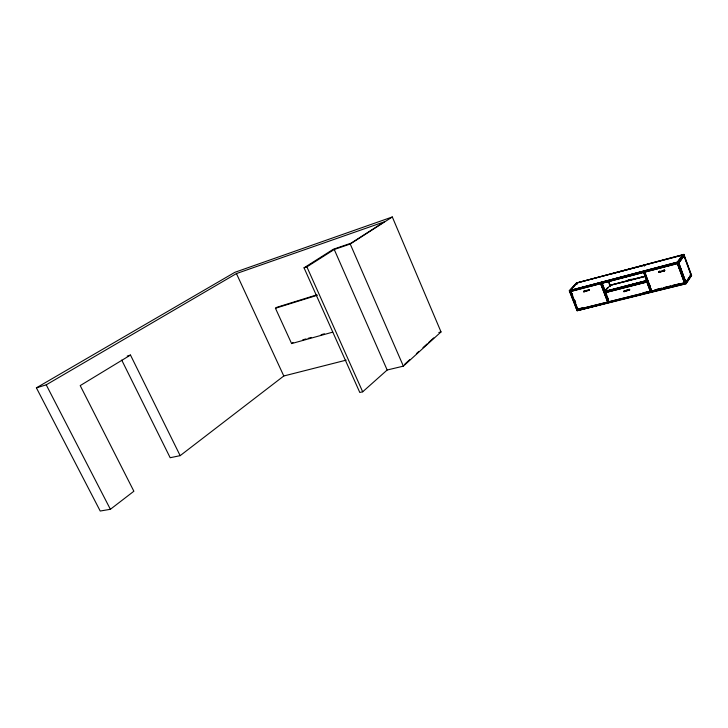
<?xml version="1.0" encoding="UTF-8"?>
<svg xmlns="http://www.w3.org/2000/svg" width="728" height="728" viewBox="0 0 728 728"><rect width="100%" height="100%" fill="white"/><g stroke="black" fill="none" stroke-linecap="round" stroke-linejoin="round"><path stroke-width="1.09" d="M631.349 279.234L628.118 280.08L627.6 281.017L627.864 280.389L633.06 279.206M691.6 275.557L686.095 283.702L577.122 310.729L569.287 290.763L576.43 283.001L683.883 254.4L691.6 275.557L690.199 276.24M576.904 309.764L685.649 282.728L691.218 274.501M620.42 299.49L577.213 310.556L569.46 290.8L576.54 283.11L683.774 254.573L691.418 275.521L685.967 283.583L678.159 262.289L683.883 254.4L682.473 255.082L677.349 262.098L569.287 290.763L678.205 262.189L686.095 283.702L631.303 296.951M684.402 282.837L677.386 263.709L677.75 263.172M685.612 282.619L691.072 274.574L690.171 274.802M612.385 273.719L643.971 265.32L644.298 266.202M678.478 263.154L684.083 255.419M684.129 255.528L678.514 263.263L569.778 291.6M684.265 255.464L678.596 263.272L569.678 291.764L570.042 291.373L571.289 294.54M570.861 291.073L570.552 290.272L677.477 262.207L682.655 255.119L683.774 254.573M651.069 291.882L651.524 291.264M651.869 290.627L651.596 291L644.862 271.926M651.123 292.037L651.587 291.418M650.559 290.954L650.277 291.327L646.819 282.1L647.201 281.563M664.609 269.979L658.631 271.935L658.831 272.463L664.81 270.516L664.045 270.124L664.018 270.962L659.541 272.117L659.568 271.289L659.541 272.117M664.018 270.962L664.81 270.516M658.631 271.935L659.568 271.289M658.831 272.463L659.768 271.817M647.128 281.499L605.277 292.438M644.917 272.754L645.554 272.108M651.451 291.118L644.353 272.199L644.744 271.808M623.76 291.218L629.502 289.362L629.702 289.881L623.96 291.737L624.706 290.572M624.651 291.4L629.702 289.881M643.734 272.108L650.568 291.337M624.46 290.882L629.502 289.362M623.96 291.737L624.897 291.091M609.472 302.202L609.973 301.592M609.536 302.357L611.038 301.82M608.872 301.629L605.459 292.62L646.855 282.064M607.625 301.938L600.664 283.738L607.771 302.011M610.292 286.459L610.246 285.34L645.745 276.403M610.555 284.821L604.886 291.564L646.81 280.517L605.223 291.164L602.02 282.828M605.059 290.581L607.671 287.542M602.274 283.774L603.612 282.218M602.411 283.856L603.758 282.291M602.074 282.983L601.738 283.383L608.808 301.756L601.665 283.365M577.823 309.318L570.852 291.537M583.583 291.409L589.116 289.589L589.307 290.09L583.783 291.91L584.529 290.772M584.466 291.582L589.307 290.09M589.116 289.589L588.533 290.527M583.783 291.91L584.73 291.282M570.552 290.272L577.067 283.119L577.395 283.956M404.814 364.137L409.773 359.641M416.38 353.644L418.864 351.397M422.995 347.647L427.127 343.898M428.783 342.397L433.733 337.901M36.4 387.842L46.228 384.839L236.436 273.573L384.302 221.831L351.051 243.179L333.324 249.249L304.04 267.822L359.796 392.465L362.69 391.8L387.169 370.006L403.376 366.139L441.031 331.932L392.31 216.971L234.898 272.299L36.4 387.842L100.218 511.029L110.383 509.3L133.879 491.236L80.207 385.603L130.485 355.055L180.162 455.655L283.793 375.985L346.173 360.142M316.689 294.904L276.904 307.28L275.448 308.253L291.61 343.58L293.02 342.551M304.04 267.822L306.888 266.867L334.243 249.486L350.223 244.016L392.31 216.971M690.299 276.067L691.418 275.521M608.308 302.338L606.879 302.848M577.122 310.729L620.292 299.69M275.448 308.253L317.417 295.213M127.236 356.065L130.485 355.055M302.748 339.839L305.988 338.93M308.144 338.329L311.393 337.428M321.112 334.716L324.36 333.806M291.61 343.58L332.714 332.141M682.655 255.119L576.43 283.001L576.822 283.984M683.992 255.846L690.945 274.902M572.081 290.672L579.597 288.789M589.68 286.059L597.051 284.22M601.419 283.074L629.784 275.648M631.968 275.075L643.971 271.935M650.186 270.215L660.332 267.649M666.684 265.893L671.243 264.792M572.144 290.818L576.54 289.671M589.744 286.213L596.341 284.484M601.838 283.046L643.643 272.099L650.432 291.4M650.24 270.37L660.141 267.777M666.748 266.057L671.143 264.901M610.237 285.203L644.899 276.221M610.173 285.276L644.917 276.285M438.829 332.496L441.031 331.932M625.234 286.941L629.611 285.822M631.804 285.267L638.365 283.592M640.558 283.028L643.843 282.191M605.541 292.119L609.991 291.064M625.243 287.087L629.693 286.031M631.813 285.412L638.447 283.802M640.567 283.174L645.017 282.118M605.277 292.583L646.892 281.964M578.105 308.99L582.373 307.926M642.933 292.856L647.292 291.764M655.145 289.808L661.707 288.179M663.89 287.633L670.452 286.004M672.636 285.458L679.188 283.829M577.986 309.236L582.482 307.98M646.318 292.092L652.98 290.581M655.118 289.899L661.807 288.388M663.927 287.706L670.625 286.186M672.736 285.512L682.755 283.174M685.867 282.246L678.778 262.899L685.84 282.291M685.703 282.628L576.731 309.728L575.839 306.151M622.413 299.081L643.37 293.885M645.572 293.329L652.188 291.691M654.363 291.064L661.015 289.498M663.163 288.87L669.833 287.314M671.971 286.686L678.66 285.121M680.771 284.502L685.275 283.474M622.495 299.144L629.101 297.506M180.162 455.655L170.17 457.721L121.731 360.105M677.349 262.098L678.205 262.189M677.477 262.207L678.159 262.289M46.228 384.839L110.383 509.3M236.436 273.573L283.793 375.985M306.888 266.867L362.69 391.8M334.243 249.486L387.169 370.006M350.223 244.016L403.376 366.139M575.648 302.721L574.829 300.628L575.593 302.73M570.643 290.108L571.043 291.109M571.871 293.22L572.699 295.331M571.735 293.284L572.563 295.404M574.638 300.682L575.466 302.803M570.615 291.491L577.732 309.482M573.837 300.892L572.217 296.624L574.183 301.929M588.606 289.717L588.797 290.226M588.679 290.081L588.87 290.59M584.029 290.909L584.22 291.409M606.106 293.293L606.879 295.286M607.571 297.261L608.353 299.299M601.956 282.955L605.077 291.209M605.869 293.248L606.652 295.286M601.829 285.294L602.611 287.332M606.925 298.544L607.707 300.582M601.719 285.44L602.493 287.451M606.761 298.544L607.543 300.555M600.837 283.583L607.907 301.947M608.59 281.154L609.773 284.248M608.326 281.463L610.292 286.604M624.169 290.709L624.369 291.227M628.974 289.498L629.165 290.017M629.101 289.871L629.301 290.39M628.728 289.799L628.928 290.317M644.435 272.208L651.524 291.127M643.743 272.017L644.062 272.864M644.125 273.155L647.665 282.61M648.457 284.703L649.631 287.851M643.597 271.944L647.592 282.591M648.375 284.694L649.558 287.842M648.257 284.812L649.785 288.907M644.69 271.653L645.081 272.709M649.076 283.365L649.867 285.467M644.617 271.79L644.935 272.627M648.939 283.438L649.722 285.531M644.617 272.245L651.624 290.954M659.013 271.435L659.213 271.963M664.045 270.124L664.437 271.016M681.108 272.327L682.682 276.413M684.092 280.471L684.839 282.5M678.815 266.539L679.588 268.659M681.153 272.909L682.318 276.094M683.874 280.344L684.657 282.464M677.604 263.5L684.702 282.846M677.459 263.572L684.557 282.919M646.819 280.662L604.959 291.628L646.819 280.662"/></g></svg>
